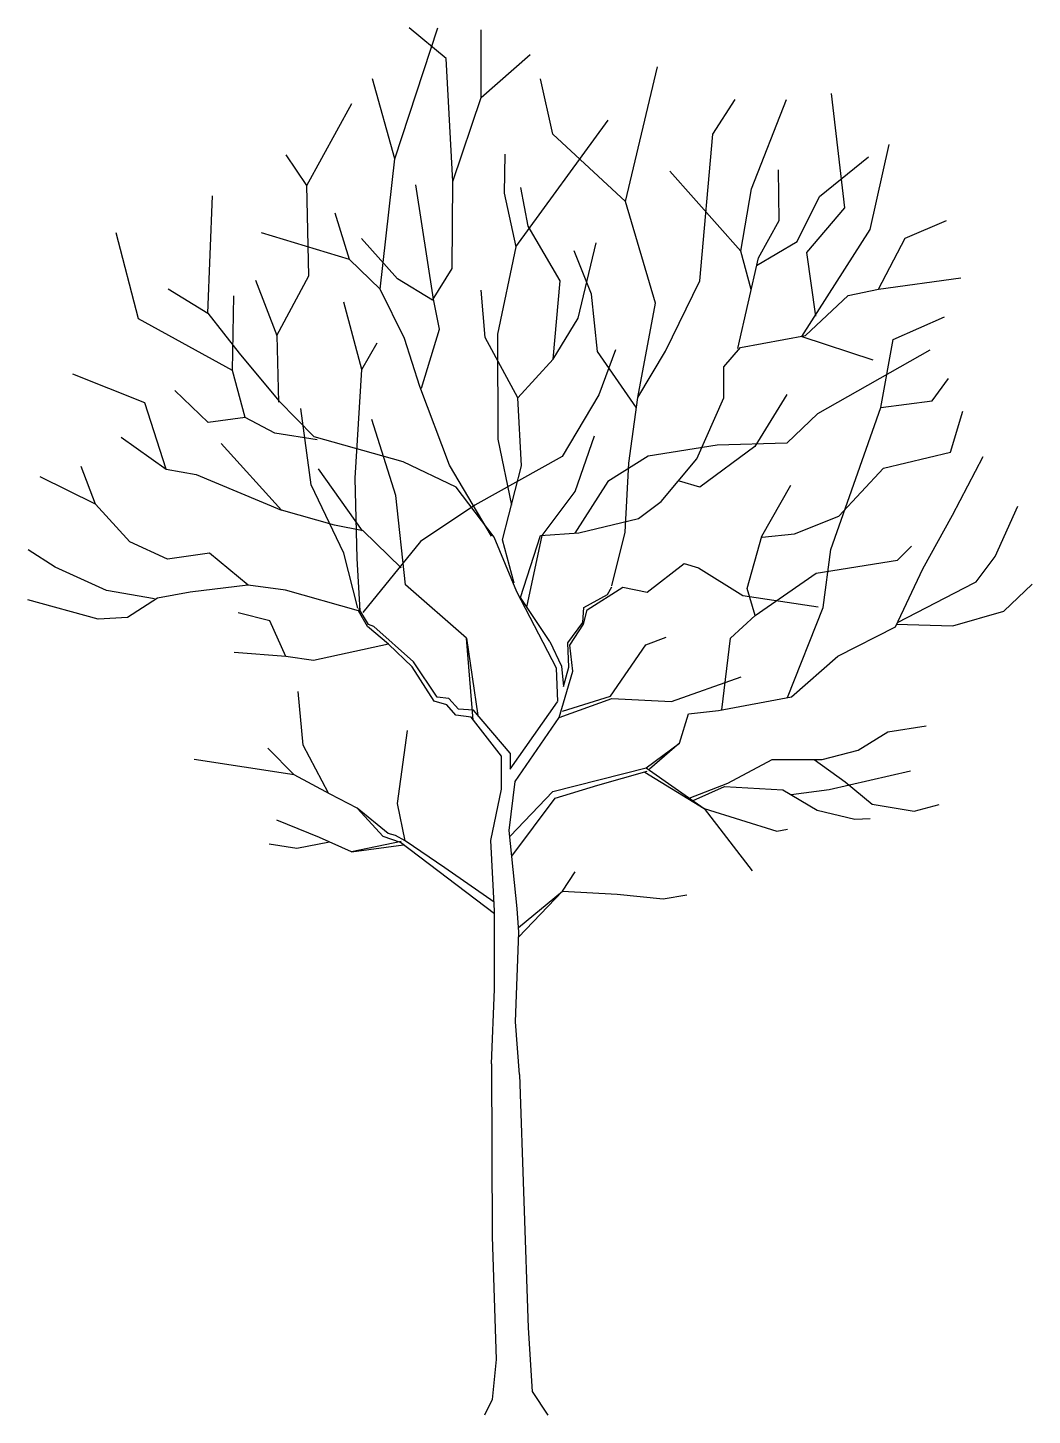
# Model space of a CAD drawing. Extents: x 259.7 to 286.2, y 157.9 to 194.6.
import ezdxf

# ---------------------------------------------------------------- set-up
doc = ezdxf.new("R2010")
doc.units = 0
doc.header["$LTSCALE"] = 12
doc.header["$MEASUREMENT"] = 0
doc.layers.get('0').update_dxf_attribs({"linetype": 'CONTINUOUS'})

# ---------------------------------------------------------------- blocks, each defined once
blk = doc.blocks.new('TRE1', base_point=(76.39, 6.47))
for p, q in [((61.45, 172.39), (67.13, 189.72)), ((68.22, 185.66), (63.34, 189.72)), ((72.82, 180.51), (72.82, 189.45)), ((69.08, 169.4), (68.22, 185.66)), ((72.82, 180.51), (79.32, 186.2)), ((91.92, 166.77), (96.11, 184.57)), ((61.45, 172.39), (58.47, 182.95)), ((82.3, 175.64), (80.67, 182.95)), ((49.8, 168.87), (55.76, 179.7)), ((69.08, 169.4), (72.82, 180.51)), ((103.42, 175.64), (106.4, 180.24)), ((108.56, 168.44), (113.17, 180.24)), ((120.88, 165.92), (119.13, 181.05)), ((77.42, 160.8), (89.61, 177.53)), ((91.92, 166.77), (82.3, 175.64)), ((101.72, 156.31), (103.42, 175.64)), ((124.23, 163.05), (126.71, 174.28)), ((49.8, 168.87), (47.09, 172.93)), ((59.48, 155.2), (61.45, 172.39)), ((75.95, 173.01), (75.86, 167.88)), ((117.54, 167.45), (124, 172.66)), ((107.14, 160.23), (97.74, 170.76)), ((112.21, 164.25), (112.09, 170.97)), ((50.07, 156.95), (49.8, 168.87)), ((66.56, 153.89), (64.21, 168.97)), ((69.02, 157.9), (69.08, 169.4)), ((79.05, 163.52), (78.06, 168.61)), ((36.75, 152), (37.35, 167.51)), ((75.86, 167.88), (77.42, 160.8)), ((95.88, 153.34), (91.92, 166.77)), ((107.14, 160.23), (108.56, 168.44)), ((114.58, 161.48), (117.54, 167.45)), ((55.46, 159.09), (53.54, 165.24)), ((115.87, 160.05), (120.88, 165.92)), ((83.29, 156.31), (79.05, 163.52)), ((109.45, 159.35), (112.21, 164.25)), ((128.85, 161.94), (134.29, 164.26)), ((27.6, 151.26), (24.62, 162.64)), ((55.46, 159.09), (43.84, 162.64)), ((61.78, 156.54), (57.04, 161.87)), ((85.67, 151.38), (88.05, 161.3)), ((109.21, 158.32), (114.58, 161.48)), ((115.19, 148.96), (124.23, 163.05)), ((125.33, 155.2), (128.85, 161.94)), ((77.42, 160.8), (75, 149.25)), ((87.4, 154.52), (85.13, 160.27)), ((108.49, 155.15), (107.14, 160.23)), ((117.03, 151.64), (115.87, 160.05)), ((59.48, 155.2), (55.46, 159.09)), ((66.41, 153.74), (69.02, 157.9)), ((106.72, 147.34), (109.45, 159.35)), ((43.05, 156.38), (45.84, 149.05)), ((45.84, 149.05), (50.07, 156.95)), ((66.41, 153.74), (61.78, 156.54)), ((82.35, 145.93), (83.29, 156.31)), ((97.18, 147.01), (101.72, 156.31)), ((125.33, 155.2), (136.19, 156.68)), ((31.51, 155.22), (36.75, 152)), ((40.01, 144.43), (40.16, 154.33)), ((62.73, 148.69), (59.48, 155.2)), ((73.39, 148.81), (72.83, 155.04)), ((88.19, 146.98), (87.4, 154.52)), ((115.69, 149.05), (121.33, 154.37)), ((121.33, 154.37), (125.33, 155.2)), ((57.1, 144.57), (54.71, 153.49)), ((67.35, 149.89), (66.56, 153.89)), ((93.55, 140.89), (95.88, 153.34)), ((40.01, 144.43), (27.6, 151.26)), ((36.75, 152), (40.87, 146.73)), ((82.35, 145.93), (85.67, 151.38)), ((127.25, 148.56), (134.02, 151.53)), ((45.84, 149.05), (46.08, 140.28)), ((64.75, 142.34), (62.73, 148.69)), ((64.96, 142.13), (67.35, 149.89)), ((77.69, 140.84), (73.39, 148.81)), ((75, 149.25), (75.04, 135.39)), ((107.08, 147.5), (115.69, 149.05)), ((115.19, 148.96), (124.55, 145.85)), ((125.63, 139.55), (127.25, 148.56)), ((40.87, 146.73), (46.13, 140.43)), ((57.1, 144.57), (59.11, 148.11)), ((93.36, 139.5), (88.19, 146.98)), ((90.56, 147.19), (88.37, 141.23)), ((93.55, 140.89), (97.18, 147.01)), ((104.88, 144.93), (107.08, 147.5)), ((117.32, 138.75), (132.13, 147.2)), ((77.69, 140.84), (82.35, 145.93)), ((104.9, 140.82), (104.88, 144.93)), ((28.41, 140.16), (18.93, 143.95)), ((41.67, 138.26), (40.01, 144.43)), ((56.22, 130.25), (57.1, 144.57)), ((132.4, 140.43), (134.57, 143.41)), ((36.8, 137.58), (32.37, 141.82)), ((68.64, 131.93), (64.75, 142.34)), ((88.37, 141.23), (83.52, 133.1)), ((113.21, 141.26), (108.97, 134.42)), ((31.25, 131.42), (28.41, 140.16)), ((46.13, 140.43), (50.77, 135.69)), ((50.37, 129.36), (49.01, 139.41)), ((78.18, 131.86), (77.69, 140.84)), ((92.35, 132.21), (93.55, 140.89)), ((101.33, 132.8), (104.9, 140.82)), ((119.02, 120.8), (125.63, 139.55)), ((125.63, 139.55), (132.4, 140.43)), ((41.67, 138.26), (36.8, 137.58)), ((45.58, 136.17), (41.67, 138.26)), ((61.57, 127.95), (58.4, 138)), ((117.32, 138.75), (113.23, 134.84)), ((134.84, 133.66), (136.46, 139.08)), ((25.31, 135.66), (31.25, 131.42)), ((51.17, 135.28), (45.58, 136.17)), ((62.53, 132.37), (50.77, 135.69)), ((85.27, 128.45), (87.82, 135.8)), ((46.48, 126.01), (38.5, 134.81)), ((75.04, 135.39), (76.86, 126.67)), ((103.99, 134.61), (94.91, 133.14)), ((108.97, 134.42), (101.7, 129.06)), ((113.23, 134.84), (103.99, 134.61)), ((69.52, 129.06), (62.53, 132.37)), ((83.52, 133.1), (71.99, 126.65)), ((94.91, 133.14), (89.58, 129.79)), ((91.86, 123.12), (92.35, 132.21)), ((96.62, 127.14), (101.33, 132.8)), ((125.97, 131.54), (134.84, 133.66)), ((135.07, 125.36), (139.15, 133.07)), ((21.89, 126.8), (14.6, 130.41)), ((21.89, 126.8), (20.01, 131.77)), ((31.25, 131.42), (35.21, 130.71)), ((35.21, 130.71), (46.48, 126.01)), ((57.17, 123.27), (51.34, 131.46)), ((56.46, 119.62), (56.22, 130.25)), ((74.21, 122.55), (68.64, 131.93)), ((75.65, 122.1), (78.18, 131.86)), ((120.09, 125.21), (125.97, 131.54)), ((54.71, 120.34), (50.37, 129.36)), ((74.57, 122.45), (69.52, 129.06)), ((80.89, 122.65), (85.27, 128.45)), ((89.58, 129.79), (85.2, 122.97)), ((101.7, 129.06), (99.03, 129.82)), ((109.93, 122.56), (113.76, 129.3)), ((26.43, 121.84), (21.89, 126.8)), ((62.83, 116.15), (61.57, 127.95)), ((71.99, 126.65), (64.82, 121.86)), ((93.6, 124.92), (96.62, 127.14)), ((140.73, 119.89), (143.74, 126.52)), ((53.47, 124.03), (46.48, 126.01)), ((85.76, 123), (93.6, 124.92)), ((114.24, 122.88), (120.09, 125.21)), ((131.19, 118.27), (135.07, 125.36)), ((57.27, 123.27), (53.47, 124.03)), ((62.26, 118.41), (57.27, 123.27)), ((80.67, 122.68), (85.76, 123)), ((90.09, 116.03), (91.86, 123.12)), ((109.94, 122.44), (114.24, 122.88)), ((31.41, 119.55), (26.43, 121.84)), ((64.82, 121.86), (57.2, 112.49)), ((77.57, 115.22), (74.57, 122.45)), ((77.2, 116.35), (75.65, 122.1)), ((78.03, 114.46), (80.67, 122.68)), ((78.87, 113.2), (80.89, 122.65)), ((107.95, 115.68), (109.93, 122.56)), ((127.84, 119.39), (129.68, 121.23)), ((16.58, 118.47), (13.03, 120.77)), ((36.95, 120.33), (31.41, 119.55)), ((42.08, 116.08), (36.95, 120.33)), ((56.53, 113.05), (54.71, 120.34)), ((56.84, 112.7), (56.46, 119.62)), ((117.1, 117.7), (127.84, 119.39)), ((118.02, 113.14), (119.02, 120.8)), ((138.23, 116.54), (140.73, 119.89)), ((23.37, 115.41), (16.58, 118.47)), ((94.76, 115.18), (99.63, 118.94)), ((99.63, 118.94), (101.53, 118.38)), ((101.53, 118.38), (107.39, 114.75)), ((109.04, 112.09), (117.1, 117.7)), ((127.57, 110.61), (131.19, 118.27)), ((42, 116.09), (34.4, 115.19)), ((46.98, 115.44), (42.08, 116.08)), ((70.91, 109.1), (62.83, 116.15)), ((86.86, 112.84), (91.53, 115.83)), ((89.52, 114.87), (90.08, 115.86)), ((91.53, 115.83), (94.76, 115.18)), ((109.04, 112.09), (107.95, 115.68)), ((127.83, 111.17), (137.97, 116.39)), ((137.97, 116.39), (138.23, 116.54)), ((141.89, 112.66), (145.62, 116.21)), ((22.25, 111.61), (12.95, 114.15)), ((29.68, 114.3), (23.37, 115.41)), ((30.11, 114.39), (26.15, 111.83)), ((34.4, 115.19), (30.11, 114.39)), ((56.63, 112.7), (46.98, 115.44)), ((82.78, 105.13), (77.57, 115.22)), ((81.9, 108.67), (78.03, 114.46)), ((86.4, 113.17), (89.52, 114.87)), ((107.39, 114.75), (117.35, 113.25)), ((26.15, 111.83), (22.25, 111.61)), ((44.94, 111.38), (40.74, 112.43)), ((57.82, 110.65), (56.63, 112.7)), ((57.98, 110.91), (56.7, 113.03)), ((86.26, 111.19), (86.4, 113.17)), ((86.36, 110.94), (86.86, 112.84)), ((105.76, 109.1), (109.04, 112.09)), ((113.28, 101.27), (118.02, 113.14)), ((135.12, 110.73), (141.89, 112.66)), ((47.04, 106.66), (44.94, 111.38)), ((60.6, 108.29), (57.82, 110.65)), ((58.68, 110.63), (57.98, 110.91)), ((63.92, 105.96), (58.68, 110.63)), ((84.28, 108.5), (86.26, 111.19)), ((84.57, 108.16), (86.36, 110.94)), ((119.94, 106.74), (127.57, 110.61)), ((127.67, 110.97), (135.12, 110.73)), ((60.6, 108.29), (50.71, 106.14)), ((63.74, 105.33), (60.6, 108.29)), ((71.77, 98.27), (70.91, 109.1)), ((70.91, 109.1), (72.4, 98.89)), ((81.9, 108.67), (83.43, 105.39)), ((84.42, 105.25), (84.28, 108.5)), ((84.94, 104.73), (84.57, 108.16)), ((89.94, 101.43), (94.61, 108.22)), ((94.61, 108.22), (97.29, 109.21)), ((104.62, 99.63), (105.76, 109.1)), ((47.04, 106.66), (40.22, 107.19)), ((50.71, 106.14), (47.04, 106.66)), ((113.81, 101.37), (119.94, 106.74)), ((66.63, 100.77), (63.74, 105.33)), ((67.03, 101.29), (63.92, 105.96)), ((82.95, 100.72), (82.78, 105.13)), ((83.16, 98.61), (84.94, 104.73)), ((83.43, 105.39), (83.72, 102.71)), ((83.72, 102.71), (84.42, 105.25)), ((98, 100.73), (107.2, 103.98)), ((49.35, 94.97), (48.66, 102.05)), ((68.58, 101.15), (67.03, 101.29)), ((69.86, 99.74), (68.58, 101.15)), ((83.16, 98.61), (90.08, 101.15)), ((83.58, 99.45), (89.94, 101.43)), ((90.08, 101.15), (98, 100.73)), ((104.2, 99.55), (113.81, 101.37)), ((68.32, 100.31), (66.63, 100.77)), ((69.51, 98.93), (68.32, 100.31)), ((71.84, 99.59), (69.86, 99.74)), ((76.66, 93.92), (71.84, 99.59)), ((76.67, 91.8), (82.9, 100.71)), ((99.03, 95.22), (100.24, 99.12)), ((100.24, 99.12), (104.2, 99.55)), ((71.51, 98.68), (69.51, 98.93)), ((75.53, 93.51), (71.51, 98.68)), ((77.34, 90.18), (83.16, 98.61)), ((126.54, 96.75), (131.62, 97.53)), ((61.81, 87.27), (63.09, 96.89)), ((122.65, 94.32), (126.54, 96.75)), ((48.13, 91.06), (44.68, 94.59)), ((52.69, 88.63), (49.35, 94.97)), ((75.54, 89.14), (75.53, 93.51)), ((76.66, 93.92), (76.67, 91.8)), ((94.63, 91.98), (99.03, 95.22)), ((99.03, 95.22), (95.06, 91.8)), ((117.87, 93.08), (122.65, 94.32)), ((48.13, 91.06), (34.93, 93.07)), ((82.32, 88.86), (94.63, 91.98)), ((94.63, 91.98), (102.29, 86.61)), ((105.42, 89.94), (111.26, 93.06)), ((111.26, 93.06), (117.87, 93.08)), ((116.8, 93.07), (120.91, 90.11)), ((52.91, 88.51), (48.13, 91.06)), ((76.54, 83.71), (77.34, 90.18)), ((88.27, 89.68), (94.78, 91.52)), ((94.44, 91.42), (102.29, 86.61)), ((100.3, 87.98), (105.42, 89.94)), ((129.53, 91.52), (118.81, 89.08)), ((120.91, 90.11), (124.46, 87.19)), ((56.46, 86.67), (52.91, 88.51)), ((74.13, 82.37), (75.54, 89.14)), ((76.69, 82.94), (82.32, 88.86)), ((76.88, 80.33), (82.61, 87.98)), ((82.61, 87.98), (88.27, 89.68)), ((100.83, 87.64), (105, 89.49)), ((105, 89.49), (112.7, 89.06)), ((112.7, 89.06), (117.23, 86.4)), ((118.81, 89.08), (113.78, 88.43)), ((59.91, 82.89), (56.46, 86.67)), ((60.54, 83.31), (56.46, 86.67)), ((62.8, 82.32), (61.81, 87.27)), ((102.29, 86.61), (111.9, 83.59)), ((102.29, 86.61), (108.65, 78.36)), ((117.23, 86.4), (122.21, 85.19)), ((124.46, 87.19), (130.01, 86.24)), ((130.01, 86.24), (133.34, 87.12)), ((51.49, 82.76), (45.84, 85.05)), ((122.21, 85.19), (124.21, 85.29)), ((55.71, 80.87), (51.49, 82.76)), ((62.17, 82.12), (59.91, 82.89)), ((61.53, 83.03), (60.54, 83.31)), ((62.8, 82.32), (61.53, 83.03)), ((77.6, 73.39), (76.54, 83.71)), ((111.9, 83.59), (113.32, 83.87)), ((48.51, 81.33), (44.84, 81.89)), ((52.82, 82.16), (48.51, 81.33)), ((62.27, 82.23), (55.71, 80.87)), ((55.71, 80.87), (62.57, 81.82)), ((74.62, 72.7), (62.17, 82.12)), ((68.04, 78.78), (62.8, 82.32)), ((74.62, 73.08), (74.13, 82.37)), ((74.56, 74.25), (68.04, 78.78)), ((83.58, 75.69), (85.27, 78.24)), ((77.76, 70.87), (83.58, 75.69)), ((77.78, 69.61), (83.58, 75.69)), ((83.58, 75.69), (90.79, 75.27)), ((90.79, 75.27), (96.87, 74.67)), ((96.87, 74.67), (100.01, 75.19)), ((77.8, 70.29), (77.6, 73.39)), ((74.6, 62.76), (74.62, 73.08)), ((77.38, 58.41), (77.8, 70.29)), ((74.22, 52.9), (74.6, 62.76)), ((77.91, 51.47), (77.38, 58.41)), ((74.22, 52.9), (74.31, 30.08)), ((77.91, 51.47), (79.03, 18.02)), ((74.31, 30.08), (74.84, 13.82)), ((79.03, 18.02), (79.56, 9.62)), ((74.84, 13.82), (74.31, 8.57)), ((79.56, 9.62), (81.66, 6.48)), ((74.31, 8.57), (73.26, 6.48))]:
    blk.add_line(p, q)

msp = doc.modelspace()

# ---------------------------------------------------------------- block references
at = {"xscale": 0.2, "yscale": 0.2, "zscale": 0.2}
msp.add_blockref('TRE1', (272.341, 157.907), dxfattribs=at)

doc.saveas('drawing.dxf')
